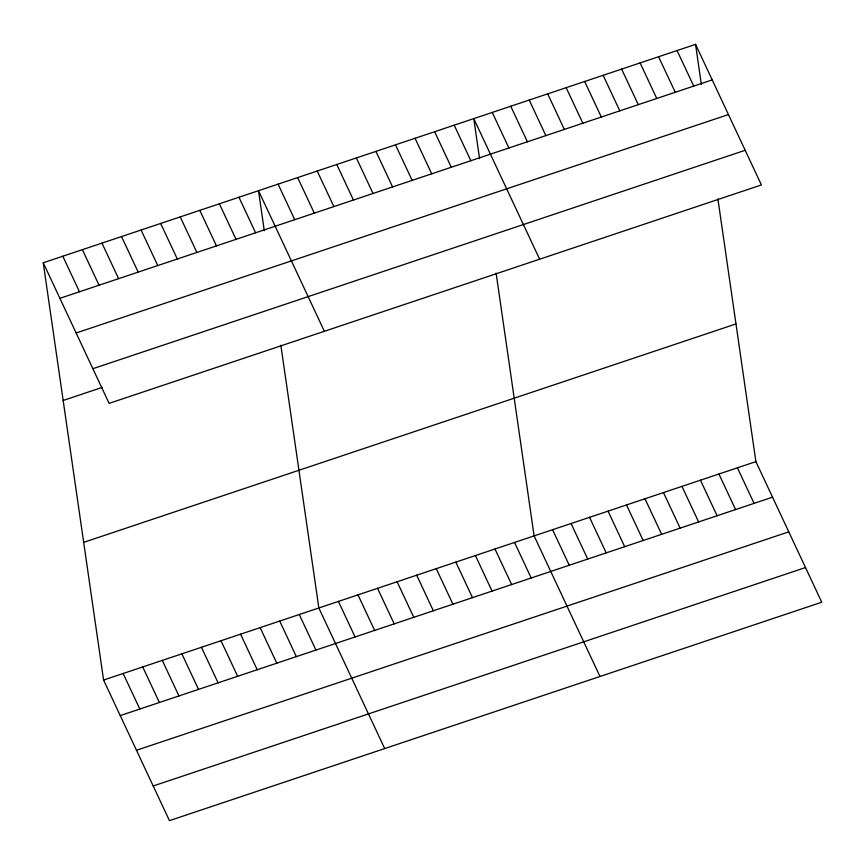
<?xml version="1.0" encoding="UTF-8"?>
<svg xmlns="http://www.w3.org/2000/svg" width="865" height="865" viewBox="0 0 865 865"><rect width="100%" height="100%" fill="white"/><g stroke="black" fill="none" stroke-linecap="round" stroke-linejoin="round"><path stroke-width="1.3" d="M43.25 262.776L695.557 44.353L761.416 184.948L109.109 403.371L43.25 262.776L103.584 680.052L169.443 820.647L821.75 602.224L755.891 461.629L717.885 198.82M59.901 298.328L712.209 79.904M76.142 332.993L728.449 114.569M92.869 368.706L745.176 150.283M63.156 400.473L102.297 387.369M83.678 542.355L735.974 323.932M103.584 680.052L755.891 461.629M120.235 715.604L772.542 497.18M136.475 750.269L788.783 531.845M153.213 785.982L805.51 567.559M677.068 50.538L693.73 86.089M658.589 56.733L675.241 92.274M640.111 62.918L656.762 98.469M621.621 69.103L638.284 104.654M603.143 75.298L619.794 110.85M584.664 81.483L601.316 117.034M566.175 87.668L582.837 123.219M737.413 467.824L754.064 503.365M547.696 93.863L564.348 129.415M718.923 474.009L735.574 509.561M529.218 100.048L545.869 135.6M700.445 480.194L717.096 515.745M510.739 106.233L527.39 141.784M681.966 486.389L698.617 521.93M492.25 112.428L508.901 147.98M663.477 492.574L680.128 528.126M539.63 259.208L473.771 118.613L479.567 158.673M644.998 498.759L661.649 534.311M454.201 125.166L470.852 160.717M626.52 504.955L643.171 540.506M434.63 131.718L451.281 167.269M608.03 511.139L624.692 546.691M415.059 138.27L431.711 173.822M589.552 517.324L606.203 552.876M395.489 144.823L412.151 180.374M571.073 523.52L587.724 559.071M375.929 151.375L392.58 186.927M552.584 529.704L569.246 565.256M599.964 676.495L534.105 535.889L496.11 273.081M356.358 157.927L373.01 193.479M514.534 542.452L531.186 577.993M336.788 164.48L353.439 200.031M494.964 549.005L511.626 584.545M317.217 171.032L333.868 206.584M475.404 555.557L492.055 591.098M297.647 177.585L314.298 213.136M455.833 562.109L472.485 597.65M278.076 184.137L294.727 219.688M436.263 568.662L452.914 604.202M324.375 331.295L258.505 190.689L264.301 230.75M416.692 575.214L433.343 610.755M238.945 197.242L255.597 232.793M397.121 581.767L413.773 617.318M219.375 203.794L236.026 239.346M377.551 588.319L394.202 623.87M199.804 210.357L216.455 245.898M357.98 594.871L374.642 630.423M180.234 216.91L196.885 252.45M338.42 601.424L355.072 636.975M160.663 223.462L177.314 259.003M384.709 748.571L318.85 607.976L280.844 345.167M141.092 230.014L157.744 265.555M299.279 614.528L315.93 650.08M121.522 236.567L138.184 272.107M279.709 621.081L296.36 656.632M101.962 243.119L118.613 278.66M260.138 627.633L276.789 663.185M82.391 249.671L99.043 285.223M240.567 634.186L257.219 669.737M62.821 256.224L79.472 291.775M220.997 640.738L237.659 676.289M201.437 647.29L218.088 682.842M181.866 653.843L198.518 689.394M162.296 660.395L178.947 695.947M142.725 666.947L159.376 702.499M123.154 673.5L139.806 709.051M695.557 44.353L701.342 84.413"/></g></svg>
